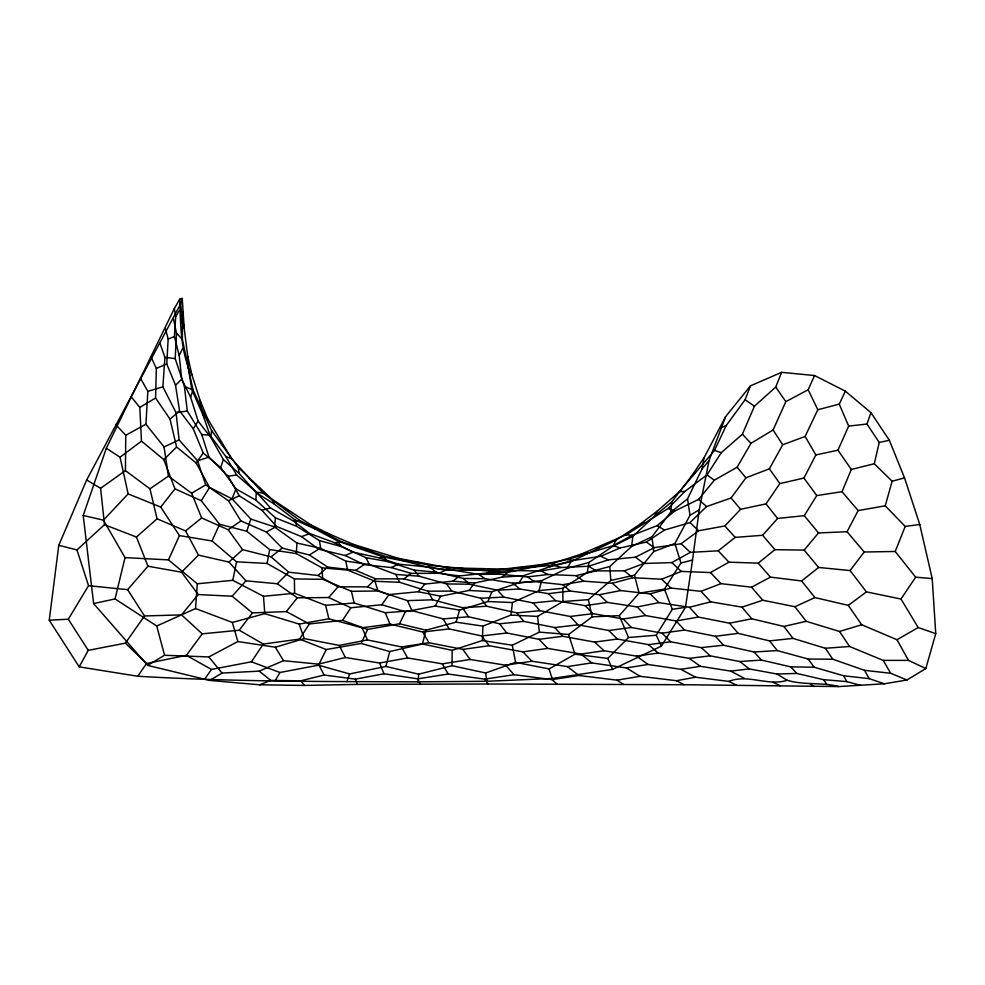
<?xml version="1.0" encoding="UTF-8"?>
<svg xmlns="http://www.w3.org/2000/svg" width="985" height="985" viewBox="0 0 985 985"><rect width="100%" height="100%" fill="white"/><g stroke="black" fill="none" stroke-linecap="round" stroke-linejoin="round"><path stroke-width="1.48" d="M814.521 375.531L808.168 389.764L785.845 401.646L773.09 429.952L750.964 443.348L737.112 467.222L714.273 480.249L698.587 499.42L674.663 511.043L657.167 525.633L632.136 535.323L613.212 545.653L567.372 559.566L540.728 564.688L493.288 570.303L445.676 570.13L425.532 566.818L398.629 564.171L379.213 557.855L352.999 552.142L334.777 542.747L309.832 533.574L293.382 521.003L270.506 507.94L256.506 492.254L236.646 475.016L225.824 456.535L209.977 435.161L202.836 414.623L191.755 389.481L188.43 368.033L182.373 339.493L182.385 318.414L180.637 303.897L182.225 298.406L179.676 299.243L174.357 308.539L106.318 448.261L83.22 515.5L93.624 603.583L147.627 665.38L209.657 680.426L259.695 684.797L304.624 685.437L357.333 684.39L488.092 683.996L684.181 684.723L838.801 686.557L884.382 683.799L906.926 680.007L925.826 668.532L935.75 633.663L932.216 578.601L919.744 524.476L904.55 477.922L889.344 440.27L870.937 412.653L845.339 391.144L814.521 375.531L781.634 372.33L750.508 385.812L725.563 416.717L703.967 457.914L690.559 477.429L671.77 501.858L654.323 516.263L632.826 536.357L612.756 546.343L588.993 562.435L567.286 568.32L541.652 580.682L519.033 582.812L491.872 591.726L469.02 590.446L440.677 596.233L418.194 591.739L389.038 594.608L367.516 586.875L338.003 586.801L318.069 575.511L288.703 572.174L271.084 556.845L242.618 549.667L228.225 529.758L201.654 517.95L191.632 493.214L168.423 476.149L164.052 446.931L145.928 424.215L147.836 391.365L140.683 378.634L180.637 303.897M140.683 378.634L86.655 479.978L58.792 545.296L49.25 620.181L79.182 666.857L137.777 676.252L146.506 663.533L186.387 655.333L211.455 669.443L251.409 661.797L279.925 672.484L318.524 665.183L349.601 673.949L385.911 666.426L418.662 674.183L452.078 665.7L452.127 650.346L482.367 640.545L512.249 645.249L539.411 632.136L568.616 634.5L592.17 616.856L619.269 615.637L639.105 593.167L664.395 589.153L680.93 563.038L692.541 559.985L699.227 509.848L709.077 460.488L725.563 416.717M58.792 545.296L76.965 549.913L104.496 524.685L100.605 488.301L125.415 470.633L125.76 435.271L115.59 424.437M845.339 391.144L839.269 404.109L848.664 426.086L837.976 450.194L815.875 454.935L803.945 478.07L779.861 483.586L765.985 503.877L740.646 509.27L724.825 525.953L698.611 530.743L681.103 543.757L654.274 547.635L635.485 557.178L608.262 559.874L588.574 566.252L561.154 567.508L540.913 570.992L513.517 570.549L493.029 571.386L445.405 567.274L398.629 558.409L353.418 544.385L329.236 533.968L310.731 524.746L271.835 499.124L238.284 467.481L211.627 430.507L193.023 389.863L187.556 364.844L187.716 356.311L184.232 328.571L182.225 298.406M925.826 668.532L908.502 660.393L897.003 639.745L861.666 624.736L848.294 605.369L814.927 597.563L801.605 580.965L770.418 577.111L751.58 587.208L720.958 583.637L700.975 591.332L670.92 588.057L650.199 593.869L620.599 590.569L599.348 594.743L570.167 590.988L548.46 593.659L519.661 588.981L497.511 590.2L469.192 584.191L446.574 583.945L418.945 576.176L395.859 574.44L369.264 564.454L345.735 561.105L320.741 548.35L296.965 543.08L274.433 526.889L250.83 519.058L232.029 498.829L209.596 487.44L196.138 462.987L176.611 447.018L170.023 419.142L155.568 398.026L156.332 368.452L151.111 357.075M187.556 364.844C180.329 343.863 180.563 321.135 179.676 299.243M482.367 640.545L482.921 626.128L510.932 615.083L537.527 616.401L562.928 601.552L588.365 599.656L610.835 580.448L634.463 575.178L653.745 551.588L674.91 543.461L690.005 515.278L699.227 509.848M781.634 372.33L775.724 387.08L754.424 406.226L742.407 434.188L721.291 452.681L706.996 474.868L684.846 491.441L668.187 508.445L626.066 534.781L581.261 554.099L555.232 562.57L507.718 572.396L486.824 573.036L459.466 575.929L438.781 573.307L411.262 573.369L391.254 567.557L363.97 564.59L345.132 555.503L318.623 549.162L301.545 536.628L276.526 526.421L261.936 510.304L239.33 495.787L228.04 476.198L208.98 457.102L201.74 434.557L187.273 411.004L184.429 386.465L175.207 358.651L176.487 333.127L173.36 318.537M935.75 633.663L918.18 627.531L900.992 599.04L866.443 591.886L850.08 570.561L818.621 567.458L804.154 550.11L774.949 549.667L758.216 563.149L728.912 562.176L710.48 572.568L681.3 571.411L661.711 579.205L632.752 577.727L612.362 583.268L583.674 581.162L562.731 584.684L534.362 581.569L513.013 583.194L485.076 578.688L463.43 578.466L436.133 572.174L414.279 570.13L387.942 561.635L366.014 557.695L341.118 546.552L319.374 540.543L296.633 526.273L275.468 517.888L255.841 500.097L235.994 488.868L220.652 467.53L203.218 453.038L193.245 428.795L179.565 410.868L175.527 385.258L166.748 363.958L168.164 338.988L165.345 328.251M255.841 500.097L256.285 492.709L239.158 473.502L223.361 459.539L210.778 437.352L198.096 421.087L190.61 397.115L181.72 379.2L179.196 355.536L174.419 336.624L175.699 316.727L174.357 308.539M814.927 597.563L794.957 606.735L762.796 600.234L741.951 607.154L710.751 601.823L689.414 607.289L658.928 602.611L637.258 606.957L607.265 602.389L585.238 605.664L555.602 600.702L533.107 602.931L503.791 597.095L480.692 598.252L451.783 591.098L427.946 591.185L399.639 582.295L374.953 581.273L347.643 570.081L321.984 567.828L296.3 553.582L296.965 543.08M750.508 385.812L745.103 399.738L726.302 425.409L714.507 450.391L679.367 491.687L657.746 510.686L639.659 524.5L616.167 540.051L571.103 561.524L549.999 566.744L523.577 575.671L501.956 577.185L474.561 583.046L452.977 581.15L424.941 584.056L403.912 578.897L375.642 578.848L355.708 570.34L327.648 567.077L309.413 554.986L282.202 548.079L266.393 532.048L240.882 520.917L228.409 500.774L205.742 484.879L197.591 460.808L179.11 439.926L176.044 412.678L162.894 386.822L164.914 357.346L160.013 343.383M93.624 603.583L115.048 598.929L156.738 626.004L195.535 608.57L197.296 583.785L168.472 559.899L125.021 557.608L103.425 520.142L83.22 515.5M137.777 676.252C231.081 681.743 324.594 681.521 418.034 681.842L418.662 674.183M125.415 470.633L149.954 488.794L157.071 518.812L185.562 530.903L198.465 555.121L228.951 562.078L245.979 580.83L277.277 583.748L297.31 597.809L328.682 597.538L350.869 607.745L381.712 604.753L405.34 611.71L435.161 606.071L459.564 610.084L487.932 601.527L512.446 602.549L538.992 590.606L562.866 588.304L587.232 572.482L609.764 566.535L631.594 546.503L651.935 536.825L670.625 512.274L671.77 501.858M274.433 526.889L275.468 517.888M510.932 615.083L512.446 602.549M631.594 546.503L632.826 536.357M210.778 437.352L211.627 430.507M181.388 323.314L182.853 311.986M418.034 681.842L486.898 681.275L552.092 678.48L612.547 669.381L661.403 646.135L685.474 607.302L692.541 559.985M670.625 512.274L687.518 498.866L702.059 468.934L703.967 457.914M587.232 572.482L588.993 562.435M861.666 624.736L839.528 631.483L806.186 621.301L783.863 626.435L751.789 618.789L729.516 623.222L698.34 617.053L676.141 620.981L645.532 615.551L623.234 618.974L592.921 613.643L570.241 616.475L540.063 610.712L516.756 612.867L486.701 606.243L462.531 607.708L432.686 599.803L407.445 600.641L378.006 591.012L351.411 591.283L322.711 579.291L294.404 578.934L267.058 563.469L269.681 549.581L246.743 531.235L219.593 524.279L201.248 500.7L174.973 488.868L163.818 459.626L141.471 441.12L139.808 407.396L131.054 396.623M197.296 583.785L232.792 580.313L236.572 561.807L212.034 540.962L179.442 535.581L160.727 507.066L128.148 493.904L120.059 457.212L106.318 448.261M904.55 477.922L892.102 481.222L874.286 463.75L879.236 442.462L866.972 424.042L870.937 412.653M115.048 598.929L125.021 557.608M186.387 655.333L202.257 633.847L239.207 630.215L263.291 644.055L299.551 639.093L326.269 649.534L361.126 643.439L389.691 651.553L422.503 643.968L425.877 630.191L456.067 622.151L482.921 626.128M385.911 666.426L389.691 651.553M538.992 590.606L541.652 580.682M919.744 524.476L905.203 526.446L885.256 505.822L892.102 481.222M456.067 622.151L459.564 610.084M190.61 397.115L193.023 389.863M246.743 531.235L250.83 519.058M220.652 467.53L223.361 459.539M346.905 681.657L349.601 673.949M232.029 498.829L235.994 488.868M932.216 578.601L915.644 577.173L895.217 551.477L905.203 526.446M487.932 601.527L491.872 591.726M256.285 492.709L274.322 504.098L295.032 519.883L314.535 528.723L337.88 541.122L383.411 556.944L404.232 561.13L430.617 567.865L451.61 569.872L478.772 574.39L499.715 574.23L527.369 576.902L548.079 574.501L576.003 575.659L596.257 570.894L624.305 570.857L643.845 563.506L671.868 562.583L690.35 552.363L718.2 550.8L735.179 537.391L762.624 535.286L777.608 518.455L804.277 515.66L816.737 495.566L842.027 491.687L851.323 469.463L874.286 463.75M168.472 559.899L179.442 535.581M212.034 540.962L219.593 524.279M361.126 643.439L367.614 629.427L399.553 623.776L425.877 630.191M187.716 356.311L191.903 374.706L200.078 400.366L207.675 418.834L231.66 458.801L262.995 493.042L300.216 520.757L341.733 541.836L386.157 556.648L432.378 565.636L459.256 568.074L506.696 569.182L554.087 565.255L574.07 560.379L600.838 556.254L620.107 547.98L646.32 542.07L664.469 530.053L689.919 522.616L706.541 506.573L731.055 498.016L745.928 477.823L769.396 468.798L782.706 444.789L805.102 436.454L817.821 409.748L839.269 404.109M399.553 623.776L405.34 611.71M179.196 355.536L182.619 348.419M318.524 665.183L326.269 649.534M804.154 550.11L818.498 532.947L847.075 531.728L858.157 510.575L885.256 505.822M612.756 546.343L616.167 540.051M79.182 666.857L88.256 650.346L125.378 643.143L144.512 615.97L181.511 614.874L202.257 633.847M435.161 606.071L440.677 596.233M567.286 568.32L571.103 561.524M175.699 316.727L179.245 310.534M275.086 680.943L279.925 672.484M49.25 620.181L68.297 619.22L88.539 585.706L76.965 549.913M654.323 516.263L657.746 510.686M452.078 665.7L485.617 672.989L515.561 662.339L549.088 668.938L574.969 654.212L607.782 658.448L628.529 637.517L656.232 635.239L672.275 609.346L685.474 607.302M193.245 428.795L198.096 421.087M201.248 500.7L209.596 487.44M519.033 582.812L523.577 575.671M299.551 639.093L309.352 623.936L342.558 620.365L367.614 629.427M342.558 620.365L350.869 607.745M251.409 661.797L263.291 644.055M900.992 599.04L915.644 577.173M204.474 679.465L211.455 669.443M196.138 462.987L203.218 453.038M381.712 604.753L389.038 594.608M469.02 590.446L474.561 583.046M850.08 570.561L864.202 552.006L895.217 551.477M239.207 630.215L252.419 612.904L286.303 611.587L309.352 623.936M160.727 507.066L174.973 488.868M286.303 611.587L297.31 597.809M181.511 614.874L198.182 594.546L232.14 596.221L252.419 612.904M702.059 468.934L709.077 460.488M88.539 585.706L127.619 589.646L147.984 566.215L181.535 572.211L198.182 594.546M328.682 597.538L338.003 586.801M418.194 591.739L424.941 584.056M232.14 596.221L245.979 580.83M690.559 477.429L694.733 472.825M103.425 520.142L128.148 493.904M277.277 583.748L288.703 572.174M181.535 572.211L198.465 555.121M367.516 586.875L375.642 578.848M163.818 459.626L176.611 447.018M175.527 385.258L181.72 379.2M228.951 562.078L242.618 549.667M104.496 524.685L136.422 537.034L157.071 518.812M318.069 575.511L327.648 567.077M170.023 419.142L179.565 410.868M501.956 577.185L507.718 572.396M185.562 530.903L201.654 517.95M452.977 581.15L459.466 575.929M549.999 566.744L555.232 562.57M801.605 580.965L818.621 567.458M271.084 556.845L282.202 548.079M403.912 578.897L411.262 573.369M120.059 457.212L141.471 441.12M848.294 605.369L866.443 591.886M228.225 529.758L240.882 520.917M355.708 570.34L363.97 564.59M149.954 488.794L168.423 476.149M596.221 549.347L601.145 546.084M309.413 554.986L318.623 549.162M147.627 665.38L164.557 655.271L208.832 656.933L237.853 641.543L275.357 647.231L304.23 638.588L339.271 645.434L367.442 639.93L401.548 646.936L428.955 642.737L462.851 649.386L489.139 645.717L522.924 651.861L547.697 648.401L581.027 654.065L604.125 650.753L636.495 656.121L658.152 653.03L689.192 658.362L710.16 655.825L739.895 661.538L761.479 660.085L790.721 666.87L814.176 667.227L843.579 675.747L869.275 678.665L884.382 683.799M139.808 407.396L155.568 398.026M209.657 680.426L222.031 673.063L259.215 671.142L283.532 660.689L318.463 664.136L345.341 657.512L379.545 663.016L407.581 657.931L442.29 663.841L470.153 659.482L505.514 665.195L531.998 661.23L567.446 666.599L591.702 662.88L626.337 667.928L648.032 664.469L680.881 669.32L700.384 666.291L730.698 671.117L749.24 668.913L776.87 674.011L796.766 673.432L823.522 679.662L846.866 681.62L860.693 685.425M191.632 493.214L205.742 484.879M897.003 639.745L918.18 627.531M266.393 532.048L276.526 526.421M125.76 435.271L145.928 424.215M164.052 446.931L179.11 439.926M719.937 428.34L726.302 425.409M438.781 573.307L445.676 570.13M228.409 500.774L239.33 495.787M391.254 567.557L398.629 564.171M156.332 368.452L166.748 363.958M345.132 555.503L352.999 552.142M486.824 573.036L493.288 570.303M639.659 524.5L644.633 522.493M259.695 684.797L270.776 680.401L300.721 680.832L324.102 675.008L355.413 679.145L383.99 673.765L417.886 678.862L448.15 674.011L484.608 679.158L514.096 674.7L552.092 679.625L578.958 675.488L616.967 680.155L640.09 676.301L676.449 680.721L695.545 677.2L728.789 681.411L736.669 685.141M168.164 338.988L174.419 336.624M301.545 536.628L309.832 533.574M534.572 566.72L540.728 564.688M197.591 460.808L208.98 457.102M147.836 391.365L162.894 386.822M261.936 510.304L270.506 507.94M195.535 608.57L232.361 622.446L264.817 613.643L299.169 624.096L328.879 618.789L362.111 627.777L389.998 624.071L422.725 632.013L449.172 628.91L481.677 635.965L506.783 632.998L539.029 639.302L562.841 636.298L594.62 642.085L617.361 639.056L648.524 644.646L670.662 641.764L701.258 647.613L723.544 645.224L754.03 651.984L777.276 650.58L808.192 659.039L832.817 659.224L864.498 670.329L890.674 673.272L906.926 680.007M879.236 442.462L889.344 440.27M728.789 681.411C748.058 673.654 767.758 686.508 787.212 680.278C804.154 685.425 821.884 682.051 838.801 686.557M379.213 557.855L386.157 556.648M425.532 566.818L432.378 565.636M581.261 554.099L587.257 553.127M176.044 412.678L187.273 411.004M232.792 580.313L263.488 596.294L294.601 593.265L325.641 605.307L354.144 602.98L385.27 612.744L411.976 610.688L443.139 618.9L468.441 616.77L499.592 623.8L523.737 621.387L554.752 627.568L577.961 624.81L608.792 630.511L631.397 627.494L662.105 633.158L684.55 630.068L715.393 636.285L738.171 633.367L769.568 640.903L793.011 638.403L825.344 648.265L849.55 646.48L883.188 660.381L908.502 660.393M228.04 476.198L236.646 475.016M334.777 542.747L341.733 541.836M472.825 570.032L479.572 569.145M848.664 426.086L866.972 424.042M679.367 491.687L684.846 491.441M293.382 521.003L300.216 520.757M520.339 567.631L527.012 567.397M236.572 561.807L267.058 563.469M201.74 434.557L209.977 435.161M626.066 534.781L632.136 535.323M567.372 559.566L574.07 560.379M412.419 561.782L418.81 562.546M256.506 492.254L262.995 493.042M164.914 357.346L175.207 358.651M459.256 568.074L465.88 568.948M269.681 549.581L296.3 553.582M366.9 550.036L372.983 551.034M506.696 569.182L513.517 570.549M422.503 643.968L452.127 650.346M323.634 532.417L329.236 533.968M554.087 565.255L561.154 567.508M714.507 450.391L721.291 452.681M613.212 545.653L620.107 547.98M225.824 456.535L231.66 458.801M668.187 508.445L674.663 511.043M184.429 386.465L191.755 389.481M445.405 567.274L451.61 569.872M493.029 571.386L499.715 574.23M773.311 682.42L780.206 685.757M398.629 558.409L404.232 561.13M600.838 556.254L608.262 559.874M540.913 570.992L548.079 574.501M283.84 508.482L288.74 510.932M676.449 680.721L684.181 684.723M730.698 671.117L744.426 678.37M680.881 669.32L695.545 677.2M86.655 479.978L100.605 488.301M588.574 566.252L596.257 570.894M657.167 525.633L664.469 530.053M776.87 674.011L787.212 680.278M626.337 667.928L640.09 676.301M616.967 680.155L623.69 684.415M810.273 684.046L814.189 686.594M353.418 544.385L358.257 547.574M527.369 576.902L534.362 581.569M478.772 574.39L485.076 578.688M745.103 399.738L754.424 406.226M646.32 542.07L654.274 547.635M689.192 658.362L700.384 666.291M576.003 575.659L583.674 581.162M636.495 656.121L648.032 664.469M706.996 474.868L714.273 480.249M635.485 557.178L643.845 563.506M567.446 666.599L578.958 675.488M430.617 567.865L436.133 572.174M739.895 661.538L749.24 668.913M259.215 671.142L270.776 680.401M624.305 570.857L632.752 577.727M581.027 654.065L591.702 662.88M562.731 584.684L570.167 590.988M648.524 644.646L658.152 653.03M513.013 583.194L519.661 588.981M202.836 414.623L207.675 418.834M552.092 679.625L557.264 684.169M612.362 583.268L620.599 590.569M698.587 499.42L706.541 506.573M594.62 642.085L604.125 650.753M701.258 647.613L710.16 655.825M248.983 478.082L252.911 481.727M681.103 543.757L690.35 552.363M689.919 522.616L698.611 530.743M671.868 562.583L681.3 571.411M661.711 579.205L670.92 588.057M599.348 594.743L607.265 602.389M125.378 643.143L146.506 663.533M548.46 593.659L555.602 600.702M463.43 578.466L469.192 584.191M608.792 630.511L617.361 639.056M650.199 593.869L658.928 602.611M662.105 633.158L670.662 641.764M522.924 651.861L531.998 661.23M637.258 606.957L645.532 615.551M585.238 605.664L592.921 613.643M383.411 556.944L387.942 561.635M623.234 618.974L631.397 627.494M310.731 524.746L314.535 528.723M539.029 639.302L547.697 648.401M710.48 572.568L720.958 583.637M718.2 550.8L728.912 562.176M742.407 434.188L750.964 443.348M700.975 591.332L710.751 601.823M554.752 627.568L562.841 636.298M676.141 620.981L684.55 630.068M570.241 616.475L577.961 624.81M176.487 333.127L182.373 339.493M790.721 666.87L796.766 673.432M754.03 651.984L761.479 660.085M689.414 607.289L698.34 617.053M715.393 636.285L723.544 645.224M497.511 590.2L503.791 597.095M724.825 525.953L735.179 537.391M505.514 665.195L514.096 674.7M533.107 602.931L540.063 610.712M758.216 563.149L770.418 577.111M751.58 587.208L762.796 600.234M762.624 535.286L774.949 549.667M842.027 491.687L858.157 510.575M731.055 498.016L740.646 509.27M729.516 623.222L738.171 633.367M741.951 607.154L751.789 618.789M847.075 531.728L864.202 552.006M300.721 680.832L304.624 685.437M737.112 467.222L745.928 477.823M804.277 515.66L818.498 532.947M516.756 612.867L523.737 621.387M208.832 656.933L222.031 673.063M765.985 503.877L777.608 518.455M769.568 640.903L777.276 650.58M499.592 623.8L506.783 632.998M414.279 570.13L418.945 576.176M794.957 606.735L806.186 621.301M783.863 626.435L793.011 638.403M481.677 635.965L489.139 645.717M480.692 598.252L486.701 606.243M803.945 478.07L816.737 495.566M808.192 659.039L814.176 667.227M823.522 679.662L826.674 684.009M446.574 583.945L451.783 591.098M462.851 649.386L470.153 659.482M484.608 679.158L488.092 683.996M769.396 468.798L779.861 483.586M775.724 387.08L785.845 401.646M837.976 450.194L851.323 469.463M825.344 648.265L832.817 659.224M839.528 631.483L849.55 646.48M462.531 607.708L468.441 616.77M773.09 429.952L782.706 444.789M127.619 589.646L144.512 615.97M68.297 619.22L88.256 650.346M275.357 647.231L283.532 660.689M443.139 618.9L449.172 628.91M337.88 541.122L341.118 546.552M805.102 436.454L815.875 454.935M883.188 660.381L890.674 673.272M422.725 632.013L428.955 642.737M442.29 663.841L448.15 674.011M864.498 670.329L869.275 678.665M843.579 675.747L846.866 681.62M427.946 591.185L432.686 599.803M401.548 646.936L407.581 657.931M220.64 441.637L223.336 446.685M188.43 368.033L191.903 374.706M318.463 664.136L324.102 675.008M339.271 645.434L345.341 657.512M271.835 499.124L274.322 504.098M808.168 389.764L817.821 409.748M395.859 574.44L399.639 582.295M366.014 557.695L369.264 564.454M656.232 635.239L661.403 646.135M407.445 600.641L411.976 610.688M362.111 627.777L367.442 639.93M607.782 658.448L612.547 669.381M417.886 678.862L420.066 683.984M619.269 615.637L628.529 637.517M385.27 612.744L389.998 624.071M379.545 663.016L383.99 673.765M136.422 537.034L147.984 566.215M664.395 589.153L672.275 609.346M355.413 679.145L357.333 684.39M299.169 624.096L304.23 638.588M568.616 634.5L574.969 654.212M549.088 668.938L552.092 678.48M374.953 581.273L378.006 591.012M674.91 543.461L680.93 563.038M232.361 622.446L237.853 641.543M156.738 626.004L164.557 655.271M634.463 575.178L639.105 593.167M295.032 519.883L296.633 526.273M325.641 605.307L328.879 618.789M351.411 591.283L354.144 602.98M588.365 599.656L592.17 616.856M345.735 561.105L347.643 570.081M512.249 645.249L515.561 662.339M200.078 400.366L201.346 406.99M182.385 318.414L184.232 328.571M319.374 540.543L320.741 548.35M485.617 672.989L486.898 681.275M687.518 498.866L690.005 515.278M238.284 467.481L239.158 473.502M651.935 536.825L653.745 551.588M537.527 616.401L539.411 632.136M609.764 566.535L610.835 580.448M263.488 596.294L264.817 613.643M321.984 567.828L322.711 579.291M294.404 578.934L294.601 593.265M562.866 588.304L562.928 601.552"/></g></svg>
